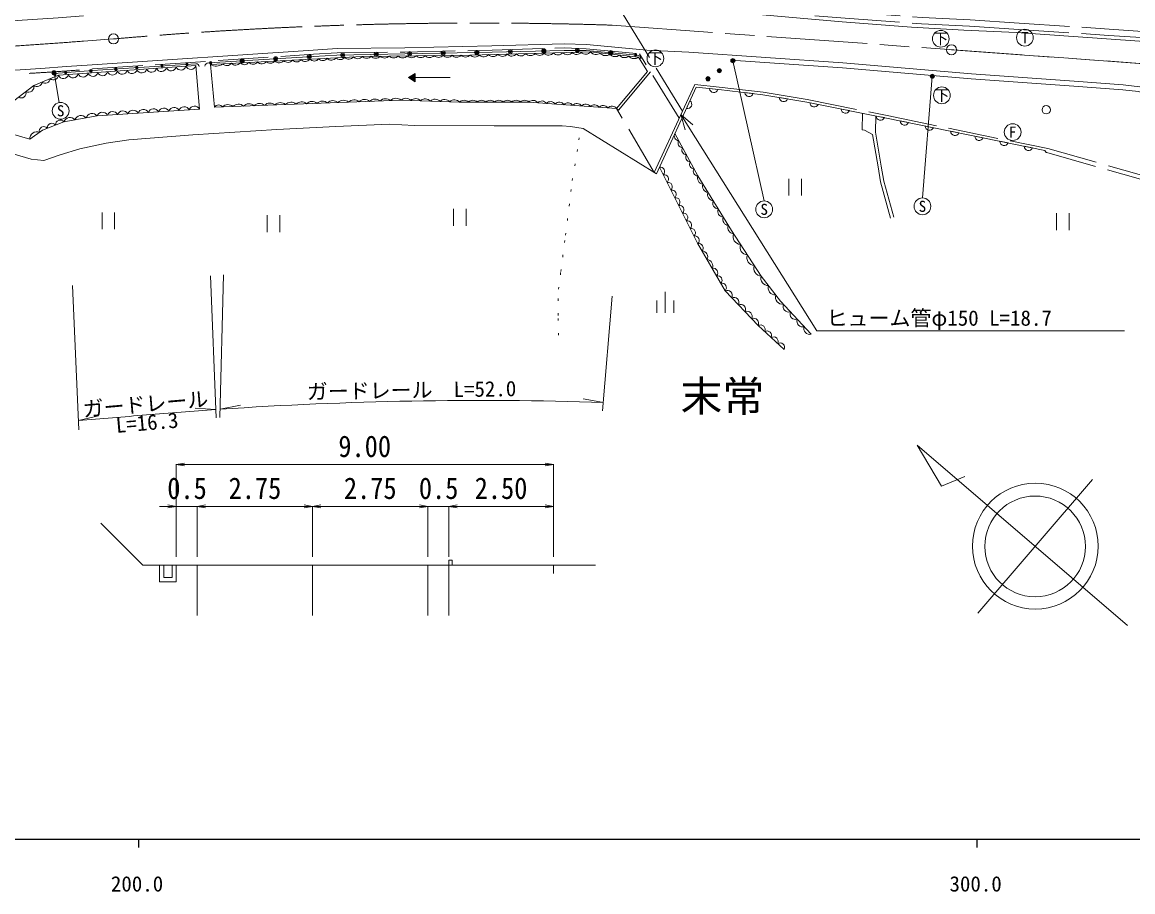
# Model space of a CAD drawing. Units: millimetres, scale not verified, with parts at other scales. Extents: x 40000 to 680000, y 20000 to 380000.
# Drawn here: x 254150 to 386586, y 198715 to 302400 of the extents above; entities that cross this region are included whole.
import ezdxf
from ezdxf.enums import TextEntityAlignment as Align

# ---------------------------------------------------------------- set-up
doc = ezdxf.new("R2010")
doc.units = ezdxf.units.MM
doc.header["$LTSCALE"] = 1000
doc.header["$PDMODE"] = 32
doc.header["$PDSIZE"] = 500
for name, pattern in [('CHAIN', [18.5, 12, -1.5, 3.5, -1.5]), ('DASHED', [7.5, 6, -1.5]), ('DOTTED', [1.75, 0.25, -1.5])]:
    doc.linetypes.add(name, pattern=pattern)
for name, color, linetype, lineweight in [('M-BGD', 7, 'Continuous', 13), ('M-BGD-EXST', 7, 'Continuous', 13), ('M-BMK', 2, 'CHAIN', 13), ('M-BMK-SRVR', 3, 'Continuous', 13), ('M-STR-HTXT', 7, 'Continuous', 13), ('M-STR-STRC', 7, 'Continuous', 13), ('M-TTL-BAND', 7, 'Continuous', 25)]:
    doc.layers.add(name, color=color, linetype=linetype, lineweight=lineweight)
doc.layers.add('M-BMK-HTXT', color=7, linetype='Continuous')
doc.styles.add('ＭＳ ゴシック', font='')
doc.styles.get('ＭＳ ゴシック').set_extended_font_data('MS Gothic')

# ---------------------------------------------------------------- blocks, each defined once
blk = doc.blocks.new('open_arrow')
at = {"color": 0, "linetype": 'Continuous', "lineweight": -2}
blk.add_lwpolyline([(7.5, 1.25), (0, 0), (7.5, -1.25)], dxfattribs=at)

msp = doc.modelspace()

# ---------------------------------------------------------------- hatches: boundary and pattern name
at = {"layer": 'M-BGD'}
for points in [[(284221, 298040, -1), (284521, 298040, -1)], [(288213, 298287, -1), (288513, 298287, -1)], [(292207, 298497, -1), (292507, 298497, -1)], [(296206, 298573, -1), (296506, 298573, -1)], [(300205, 298650, -1), (300505, 298650, -1)], [(304205, 298722, -1), (304505, 298722, -1)], [(308204, 298794, -1), (308504, 298794, -1)], [(312203, 298882, -1), (312503, 298882, -1)], [(316202, 298983, -1), (316502, 298983, -1)], [(320201, 299034, -1), (320501, 299034, -1)], [(324189, 298758, -1), (324489, 298758, -1)], [(327147, 298487, -1), (327447, 298487, -1)], [(262180, 296608, -1), (262480, 296608, -1)], [(265174, 296807, -1), (265474, 296807, -1)], [(267668, 296973, -1), (267968, 296973, -1)], [(270661, 297172, -1), (270961, 297172, -1)], [(273655, 297372, -1), (273955, 297372, -1)], [(276481, 297562, -1), (276781, 297562, -1)], [(280228, 297793, -1), (280528, 297793, -1)], [(337032, 296619, -1), (337532, 296619, -1)], [(259189, 296380, -1), (259489, 296380, -1)], [(301001, 296293), (300201, 295793), (301001, 295293)], [(335675, 295659, -1), (336175, 295659, -1)]]:
    msp.add_hatch(color=256, dxfattribs=at).paths.add_polyline_path(points)
at = {"layer": 'M-STR-HTXT'}
for points in [[(339068, 297988, -1), (338712, 297638, -1)], [(258120, 296533, -1), (257763, 296183, -1)], [(362860, 296121, -1), (362503, 295771, -1)]]:
    msp.add_hatch(color=256, dxfattribs=at).paths.add_polyline_path(points)

# ---------------------------------------------------------------- linework, layer by layer
at = {"layer": 'M-BGD', "linetype": 'DASHED'}
for p, q in [((332897, 291812), (324386, 305645)), ((332495, 290939), (327753, 298646)), ((329523, 284494), (325029, 292107))]:
    msp.add_line(p, q, dxfattribs=at)
at = {"layer": 'M-BGD'}
for p, q in [((262549, 296625), (274858, 297445)), ((300201, 295793), (301001, 296293)), ((300201, 295793), (301001, 295293)), ((301001, 295293), (301001, 296293)), ((301001, 295793), (305201, 295793)), ((325259, 291915), (329085, 296482)), ((337103, 294382), (336117, 294480)), ((333782, 293016), (333368, 292116)), ((341306, 293889), (340322, 294005)), ((345418, 293259), (344440, 293422)), ((349070, 292603), (348098, 292797)), ((325029, 292107), (325259, 291915)), ((329523, 284494), (332897, 291812)), ((352795, 291855), (351824, 292050)), ((355890, 289276), (355929, 291227)), ((356958, 291021), (355987, 291215)), ((359832, 290433), (358862, 290632)), ((362803, 289824), (361833, 290023)), ((365845, 289201), (364874, 289400)), ((368733, 288609), (367762, 288808)), ((371712, 287999), (370742, 288198)), ((374609, 287405), (373638, 287604)), ((376110, 287098), (376244, 286866)), ((345585, 283726), (345585, 281726)), ((347085, 283726), (347085, 281726)), ((263671, 279718), (263671, 277718)), ((265171, 279718), (265171, 277718)), ((305588, 280129), (305588, 278129)), ((307088, 280129), (307088, 278129)), ((377507, 279615), (377507, 277615)), ((379007, 279615), (379007, 277615)), ((283363, 279375), (283363, 277375)), ((284863, 279375), (284863, 277375)), ((330838, 267737), (330838, 270237)), ((329838, 267737), (329838, 269237)), ((331838, 267737), (331838, 269237)), ((268523, 237673), (263523, 242673)), ((268523, 237673), (322523, 237673)), ((275023, 237673), (275023, 231673)), ((288773, 237673), (288773, 231673)), ((302523, 237673), (302523, 231673)), ((305023, 238273), (305423, 238273)), ((305023, 238273), (305023, 237673)), ((305023, 237673), (305023, 231673)), ((305423, 238273), (305423, 237673)), ((317523, 237673), (317523, 236673))]:
    msp.add_line(p, q, dxfattribs=at)
at = {"layer": 'M-BGD', "linetype": 'DASHED'}
for points in [[(329372, 305978), (341265, 304471), (352844, 303580), (361454, 302966), (367175, 302675), (373036, 302288), (383782, 301581), (394899, 300818), (406365, 300053), (420681, 298951), (454267, 296367), (471305, 295193), (489383, 293845), (499368, 293134), (499705, 293113)], [(329372, 305222), (341189, 303725), (352788, 302832), (361408, 302217), (367131, 301926), (372987, 301540), (383732, 300833), (394848, 300070), (406311, 299305), (420623, 298203), (454212, 295619), (471251, 294445), (489329, 293097), (499317, 292386), (520123, 291068)], [(262534, 296825), (288886, 298579), (291710, 298764), (299787, 298839), (310183, 299069), (318767, 299341), (321413, 299227), (327753, 298646)], [(332897, 291812), (334348, 294959), (337263, 294667), (342505, 294051), (347766, 293170), (357281, 291262), (376465, 287331), (391807, 282993), (405061, 278879)], [(354602, 289524), (355530, 289018), (356204, 285174), (356516, 283369), (357685, 279037)], [(355890, 289276), (356598, 285243), (356907, 283455), (358071, 279141)], [(376244, 286866), (376347, 286845), (391665, 282514), (403758, 278761)]]:
    msp.add_lwpolyline(points, dxfattribs=at)
at = {"layer": 'M-BGD'}
for points in [[(332102, 304184), (346905, 302900), (351913, 302438), (360199, 301800), (366430, 301470), (372732, 301163), (382875, 300457), (393565, 299713), (405956, 298909), (419149, 297901), (452732, 295382), (470297, 294145), (488536, 292720), (499100, 291915), (523700, 290475), (540069, 289318), (540880, 289372), (541913, 289967), (543130, 291240), (543457, 291350)], [(262500, 297324), (288853, 299078), (291691, 299264), (299780, 299339), (310170, 299569), (318769, 299841), (321447, 299726), (328632, 299068), (333633, 298821), (351999, 297552), (367362, 296250), (379582, 295369), (385447, 294952), (387420, 294713), (390048, 293800), (390834, 293239), (392142, 291795)], [(276386, 297546), (288896, 298320), (291660, 298483), (299791, 298639), (310193, 298827), (318774, 299045), (321400, 299027), (327486, 298470)], [(338647, 297873), (351953, 296954), (367315, 295652), (379539, 294771), (385390, 294354), (387284, 294125), (389770, 293261), (390433, 292788), (391698, 291392), (391719, 286526)], [(329781, 284336), (334531, 294639), (337231, 294369), (342463, 293753), (347711, 292875), (357221, 290968), (376110, 287098)], [(354335, 291547), (354296, 289557), (354602, 289524)], [(235330, 254084), (239316, 256857), (242103, 259254), (243826, 261552), (245231, 264731), (245806, 267244), (246264, 271500), (249655, 287691), (255220, 286081), (256729, 285893), (258694, 286600), (261010, 287297), (264171, 287961), (266868, 288360), (274480, 288959), (284518, 289611), (291547, 289950), (297939, 290227), (300875, 290065), (310421, 290060), (318527, 290056), (319529, 289954), (321028, 289707), (329781, 284336)], [(331994, 289136), (334721, 284079), (338724, 277546), (342269, 272124), (344557, 269155), (348237, 265212)], [(330137, 285110), (334697, 276035), (337977, 270378), (341904, 266225), (345014, 263364)], [(272523, 237673), (272523, 235673), (270523, 235673), (270523, 237673)], [(272023, 237673), (272023, 236173), (271023, 236173), (271023, 237673)]]:
    msp.add_lwpolyline(points, dxfattribs=at)
for points in [[(276592, 297372), (277099, 292269), (299326, 293102), (306303, 292873), (314581, 292873), (325029, 292107), (328716, 296509), (327644, 298244), (321931, 298848), (307555, 298481), (294684, 298322)], [(249965, 289936), (251940, 292102), (255529, 294868), (258491, 296069), (274843, 297240), (275291, 292045), (263079, 291220), (259125, 290522), (256577, 289514), (255055, 288455)]]:
    msp.add_lwpolyline(points, close=True, dxfattribs=at)
at = {"layer": 'M-BGD', "linetype": 'DOTTED'}
msp.add_lwpolyline([(318088, 265069), (318045, 267439), (318096, 270562), (318371, 272663), (318949, 277011), (319751, 283531), (320537, 288366), (320765, 289750)], dxfattribs=at)
at = {"layer": 'M-BGD'}
for centre, radius in [((284371, 298040), 150), ((288363, 298287), 150), ((292357, 298497), 150), ((296356, 298573), 150), ((300355, 298650), 150), ((304355, 298722), 150), ((308354, 298794), 150), ((312353, 298882), 150), ((316352, 298983), 150), ((320351, 299034), 150), ((324339, 298758), 150), ((327297, 298487), 150), ((262330, 296608), 150), ((265324, 296807), 150), ((267818, 296973), 150), ((270811, 297172), 150), ((273805, 297372), 150), ((276631, 297562), 150), ((280378, 297793), 150), ((337282, 296619), 250), ((259339, 296380), 150), ((335925, 295659), 250), ((376271, 291959), 500)]:
    msp.add_circle(centre, radius, dxfattribs=at)
for centre, radius, start, end in [((165087, 1603407), 1303816, 265.63584, 274.23952), ((287908, 298383), 666, 221.67347, 324.33592), ((288947, 298438), 666, 221.67347, 324.33592), ((289986, 298492), 666, 221.67347, 324.33592), ((291025, 298547), 666, 221.67347, 324.33592), ((292064, 298601), 666, 221.67347, 324.33592), ((293103, 298656), 666, 221.67347, 324.33592), ((294143, 298710), 666, 221.67347, 324.33592), ((295214, 298825), 731, 223.50034, 317.92052), ((296287, 298838), 731, 223.50034, 317.92052), ((297359, 298852), 731, 223.50034, 317.92052), ((298432, 298865), 731, 223.50034, 317.92052), ((299504, 298878), 731, 223.50034, 317.92052), ((300577, 298891), 731, 223.50034, 317.92052), ((301649, 298905), 731, 223.50034, 317.92052), ((302722, 298918), 731, 223.50034, 317.92052), ((303795, 298931), 731, 223.50034, 317.92052), ((304867, 298945), 731, 223.50034, 317.92052), ((305940, 298958), 731, 223.50034, 317.92052), ((307012, 298971), 731, 223.50034, 317.92052), ((308095, 298982), 737, 222.81392, 320.1053), ((309201, 299010), 737, 222.81392, 320.1053), ((310307, 299039), 737, 222.81392, 320.1053), ((311413, 299067), 737, 222.81392, 320.1053), ((312519, 299095), 737, 222.81392, 320.1053), ((313625, 299123), 737, 222.81392, 320.1053), ((314730, 299151), 737, 222.81392, 320.1053), ((315836, 299179), 737, 222.81392, 320.1053), ((316942, 299208), 737, 222.81392, 320.1053), ((318048, 299236), 737, 222.81392, 320.1053), ((319154, 299264), 737, 222.81392, 320.1053), ((320260, 299292), 737, 222.81392, 320.1053), ((321365, 299320), 737, 222.81392, 320.1053), ((322571, 299342), 808, 217.65893, 310.27479), ((323718, 299191), 779, 216.74716, 311.18656), ((324855, 299071), 779, 216.74716, 311.18656), ((325993, 298951), 779, 216.74716, 311.18656), ((327131, 298830), 779, 216.74716, 311.18656), ((327463, 297999), 471, 3.35821, 87.19075), ((160849, 1675031), 1381452, 266.0484, 274.21977), ((267238, 296883), 615, 201.78994, 346.39867), ((268406, 296966), 615, 201.78994, 346.39867), ((269574, 297050), 615, 201.78994, 346.39867), ((270742, 297133), 615, 201.78994, 346.39867), ((271910, 297217), 615, 201.78994, 346.39867), ((273078, 297301), 615, 201.78994, 346.39867), ((274246, 297384), 615, 201.78994, 346.39867), ((274918, 297103), 347, 1.55423, 99.99995), ((276378, 297110), 436, 88.9367, 176.16534), ((277275, 298363), 1204, 235.40297, 310.60642), ((278556, 297892), 666, 221.67347, 324.33592), ((279595, 297947), 666, 221.67347, 324.33592), ((280634, 298001), 666, 221.67347, 324.33592), ((281673, 298056), 666, 221.67347, 324.33592), ((282713, 298110), 666, 221.67347, 324.33592), ((283752, 298165), 666, 221.67347, 324.33592), ((284791, 298219), 666, 221.67347, 324.33592), ((285830, 298274), 666, 221.67347, 324.33592), ((286869, 298329), 666, 221.67347, 324.33592), ((256899, 295743), 610, 231.19748, 352.8712), ((257886, 296142), 610, 231.19748, 352.8712), ((258455, 295953), 365, 91.26705, 187.09523), ((235675, 627880), 332343, 273.92896, 274.63812), ((259061, 296297), 615, 201.78994, 346.39867), ((260229, 296381), 615, 201.78994, 346.39867), ((261397, 296464), 615, 201.78994, 346.39867), ((262565, 296548), 615, 201.78994, 346.39867), ((263734, 296632), 615, 201.78994, 346.39867), ((264902, 296715), 615, 201.78994, 346.39867), ((266070, 296799), 615, 201.78994, 346.39867), ((254032, 293951), 588, 236.27451, 18.95854), ((254911, 294696), 642, 239.72949, 15.50357), ((255912, 295343), 610, 231.19748, 352.8712), ((336619, 294528), 505, 185.4565, 343.11469), ((282446, 291809), 910, 48.64222, 135.65058), ((283698, 291856), 910, 48.64222, 135.65058), ((284950, 291903), 910, 48.64222, 135.65058), ((286202, 291949), 910, 48.64222, 135.65058), ((287455, 291996), 910, 48.64222, 135.65058), ((288707, 292043), 910, 48.64222, 135.65058), ((289959, 292090), 910, 48.64222, 135.65058), ((291211, 292137), 910, 48.64222, 135.65058), ((292464, 292184), 910, 48.64222, 135.65058), ((293716, 292231), 910, 48.64222, 135.65058), ((294968, 292278), 910, 48.64222, 135.65058), ((296220, 292325), 910, 48.64222, 135.65058), ((297473, 292372), 910, 48.64222, 135.65058), ((298725, 292419), 910, 48.64222, 135.65058), ((299889, 292531), 802, 41.60289, 134.63029), ((301052, 292493), 802, 41.60289, 134.63029), ((302215, 292455), 802, 41.60289, 134.63029), ((303378, 292417), 802, 41.60289, 134.63029), ((304540, 292378), 802, 41.60289, 134.63029), ((305703, 292340), 802, 41.60289, 134.63029), ((306845, 292333), 765, 44.89987, 135.10195), ((307900, 292397), 700, 42.79992, 137.2019), ((308928, 292397), 700, 42.79992, 137.2019), ((309956, 292397), 700, 42.79992, 137.2019), ((310984, 292397), 700, 42.79992, 137.2019), ((312012, 292397), 700, 42.79992, 137.2019), ((313039, 292397), 700, 42.79992, 137.2019), ((314067, 292397), 700, 42.79992, 137.2019), ((315072, 292412), 674, 34.77905, 136.84004), ((316117, 292335), 674, 34.77905, 136.84004), ((317162, 292259), 674, 34.77905, 136.84004), ((318207, 292182), 674, 34.77905, 136.84004), ((319251, 292106), 674, 34.77905, 136.84004), ((320296, 292029), 674, 34.77905, 136.84004), ((333486, 292607), 505, 256.42026, 54.07845), ((340826, 294045), 505, 184.46067, 342.11886), ((344945, 293437), 505, 181.67022, 339.32841), ((348603, 292796), 505, 179.83059, 337.48878), ((262482, 290750), 760, 38.27428, 161.76002), ((263708, 290994), 668, 27.52734, 160.19865), ((264929, 291076), 668, 27.52734, 160.19865), ((266150, 291159), 668, 27.52734, 160.19865), ((267371, 291241), 668, 27.52734, 160.19865), ((268593, 291324), 668, 27.52734, 160.19865), ((269814, 291406), 668, 27.52734, 160.19865), ((271035, 291489), 668, 27.52734, 160.19865), ((272256, 291571), 668, 27.52734, 160.19865), ((273478, 291654), 668, 27.52734, 160.19865), ((274699, 291736), 668, 27.52734, 160.19865), ((277580, 291971), 566, 36.09082, 148.20198), ((278689, 291668), 910, 48.64222, 135.65058), ((279941, 291715), 910, 48.64222, 135.65058), ((281193, 291762), 910, 48.64222, 135.65058), ((321341, 291953), 674, 34.77905, 136.84004), ((322386, 291876), 674, 34.77905, 136.84004), ((323430, 291799), 674, 34.77905, 136.84004), ((324475, 291723), 674, 34.77905, 136.84004), ((352329, 292049), 505, 179.83059, 337.48878), ((257694, 289788), 556, 37.87865, 185.28596), ((258687, 290180), 556, 37.87865, 185.28596), ((259847, 290284), 760, 38.27428, 161.76002), ((261165, 290517), 760, 38.27428, 161.76002), ((356492, 291214), 505, 179.83059, 337.48878), ((359367, 290628), 505, 179.59252, 337.25071), ((255869, 288514), 817, 65.49018, 184.14391), ((256709, 289428), 530, 35.58258, 198.84036), ((332449, 288837), 544, 146.74061, 269.9427), ((362338, 290019), 505, 179.59252, 337.25071), ((365379, 289396), 505, 179.59252, 337.25071), ((368267, 288805), 505, 179.59252, 337.25071), ((332903, 287995), 544, 146.74061, 269.9427), ((333358, 287152), 544, 146.74061, 269.9427), ((371247, 288194), 505, 179.59252, 337.25071), ((374143, 287601), 505, 179.59252, 337.25071), ((333812, 286309), 544, 146.74061, 269.9427), ((330241, 284598), 522, 311.89164, 101.46158), ((334267, 285466), 544, 146.74061, 269.9427), ((334722, 284623), 544, 146.74061, 269.9427), ((330688, 283687), 532, 312.71564, 100.63758), ((335407, 283821), 733, 159.33584, 263.65239), ((331146, 282774), 532, 312.71564, 100.63758), ((331605, 281861), 532, 312.71564, 100.63758), ((336011, 282834), 733, 159.33584, 263.65239), ((336616, 281847), 733, 159.33584, 263.65239), ((332064, 280948), 532, 312.71564, 100.63758), ((337220, 280860), 733, 159.33584, 263.65239), ((332523, 280035), 532, 312.71564, 100.63758), ((332982, 279122), 532, 312.71564, 100.63758), ((337825, 279873), 733, 159.33584, 263.65239), ((333441, 278208), 532, 312.71564, 100.63758), ((338430, 278887), 733, 159.33584, 263.65239), ((339034, 277900), 733, 159.33584, 264.94936), ((333899, 277295), 532, 312.71564, 100.63758), ((334358, 276382), 532, 312.71564, 100.63758), ((339863, 276852), 948, 160.42642, 265.93488), ((334819, 275471), 532, 319.58068, 100.63758), ((340689, 275589), 948, 160.42642, 265.93488), ((335178, 274405), 723, 333.87026, 86.34799), ((341515, 274325), 948, 160.42642, 265.93488), ((335781, 273366), 723, 333.87026, 86.34799), ((336557, 272527), 536, 316.44744, 103.77082), ((342331, 273061), 939, 160.13585, 266.22546), ((337073, 271637), 536, 316.44744, 103.77082), ((343115, 271881), 881, 163.94489, 271.28832), ((337589, 270748), 536, 316.44744, 103.77082), ((338218, 269818), 610, 333.55231, 113.24492), ((343981, 270757), 881, 163.94489, 271.28832), ((339005, 268985), 610, 333.55231, 113.24492), ((344848, 269633), 881, 163.94489, 275.34464), ((339793, 268153), 610, 333.55231, 113.24492), ((340580, 267320), 610, 333.55231, 113.24492), ((345551, 268507), 670, 158.1795, 287.86889), ((346378, 267621), 670, 158.1795, 287.86889), ((341367, 266487), 610, 333.65381, 113.23574), ((342202, 265752), 547, 332.9382, 121.82092), ((347205, 266735), 670, 158.1795, 287.86889), ((342977, 265039), 547, 332.9382, 121.82092), ((348032, 265849), 670, 158.1795, 287.86889), ((343752, 264326), 547, 332.9382, 121.82092), ((344527, 263613), 547, 332.9382, 121.82092)]:
    msp.add_arc(centre, radius, start, end, dxfattribs=at)
at = {"layer": 'M-BGD', "linetype": 'DASHED'}
msp.add_arc((235675, 627880), 332143, 273.33256, 274.63837, dxfattribs=at)
at = {"layer": 'M-BGD'}
for p in [(280378, 297793), (284371, 298040), (288363, 298287), (292357, 298497), (296356, 298573), (300355, 298650), (304355, 298722), (308354, 298794), (312353, 298882), (316352, 298983), (320351, 299034), (324339, 298758)]:
    msp.add_point(p, dxfattribs=at)
at = {"layer": 'M-BGD-EXST'}
for centre in [(363686, 300430), (373721, 300557), (329656, 298087), (363821, 293679), (372261, 289299)]:
    msp.add_circle(centre, 1000, dxfattribs=at)
at = {"layer": 'M-BMK'}
for p, q in [((324507, 302049), (563878, 284688)), ((261456, 300139), (265039, 300402)), ((364961, 299115), (563878, 284688))]:
    msp.add_line(p, q, dxfattribs=at)
for centre, radius, start, end in [((308596, -197698), 500000, 88.17633, 94.99756), ((165078, 1585640), 1289108, 265.58173, 274.28763)]:
    msp.add_arc(centre, radius, start, end, dxfattribs=at)
at = {"layer": 'M-BMK-SRVR'}
for p, q in [((385945, 230461), (360870, 251959)), ((360870, 251959), (363772, 247092)), ((363772, 247092), (366540, 248252)), ((368102, 231927), (381771, 247870))]:
    msp.add_line(p, q, dxfattribs=at)
for centre, radius in [((265039, 300402), 600), ((364961, 299115), 600), ((374964, 239931), 7500), ((374937, 239899), 6000)]:
    msp.add_circle(centre, radius, dxfattribs=at)
at = {"layer": 'M-STR-HTXT'}
for p, q in [((338890, 297813), (342629, 281087)), ((257941, 296358), (258559, 292821)), ((362681, 295946), (361500, 281447)), ((332701, 291387), (348905, 265611)), ((332701, 291387), (333202, 289576)), ((332701, 291387), (334116, 290150)), ((276618, 272140), (277271, 255218)), ((278169, 272277), (277735, 255249)), ((260138, 270993), (260905, 253795)), ((324521, 269737), (323366, 256067)), ((348905, 265611), (385602, 265611)), ((323450, 257064), (321031, 257481)), ((277233, 256217), (274784, 256390)), ((277760, 256253), (280163, 256756)), ((260855, 254920), (263252, 255450)), ((272523, 238673), (272523, 249683)), ((272523, 249673), (317523, 249673)), ((317523, 238673), (317523, 249683)), ((270523, 244673), (277023, 244673)), ((275023, 238673), (275023, 244683)), ((275023, 244673), (288773, 244673)), ((288773, 238673), (288773, 244683)), ((288773, 244673), (302523, 244673)), ((300523, 244673), (307023, 244673)), ((302523, 238673), (302523, 244683)), ((305023, 238673), (305023, 244683)), ((305023, 244673), (317523, 244673))]:
    msp.add_line(p, q, dxfattribs=at)
for centre in [(338890, 297813), (257941, 296358), (362681, 295946)]:
    msp.add_circle(centre, 250, dxfattribs=at)
for centre, radius, start, end in [((308739, -201564), 458864, 88.1628, 93.87114), ((308739, -201564), 458864, 93.93714, 94.97339), ((165168, 1494242), 1243010, 274.41501, 274.78977)]:
    msp.add_arc(centre, radius, start, end, dxfattribs=at)
at = {"layer": 'M-STR-STRC'}
for centre in [(258731, 291836), (342629, 280087), (361500, 280447)]:
    msp.add_circle(centre, 1000, dxfattribs=at)
at = {"layer": 'M-TTL-BAND'}
for p, q in [((40000, 205000), (579000, 205000)), ((268000, 205000), (268000, 204000)), ((368000, 205000), (368000, 204000))]:
    msp.add_line(p, q, dxfattribs=at)

# ---------------------------------------------------------------- block references
at = {"layer": 'M-STR-HTXT', "xscale": 133, "yscale": 133}
for p in [(272523, 249673), (275023, 244673), (275023, 244673), (288773, 244673), (305023, 244673), (305023, 244673)]:
    msp.add_blockref('open_arrow', p, dxfattribs=at)
at = {"layer": 'M-STR-HTXT', "xscale": 133, "yscale": 133, "rotation": 180}
for p in [(317523, 249673), (272523, 244673), (288773, 244673), (302523, 244673), (302523, 244673), (317523, 244673)]:
    msp.add_blockref('open_arrow', p, dxfattribs=at)

# ---------------------------------------------------------------- texts
at = {"layer": 'M-BGD-EXST', "style": 'ＭＳ ゴシック'}
for s, p in [('下', (363686, 300430)), ('T', (373721, 300557)), ('下', (329656, 298087)), ('下', (363821, 293679)), ('F', (372261, 289299))]:
    msp.add_text(s, height=1320, dxfattribs=at).set_placement(p, align=Align.MIDDLE_CENTER)
at = {"layer": 'M-BMK-HTXT', "style": 'ＭＳ ゴシック'}
msp.add_text('末常', height=3666, dxfattribs=at).set_placement((337650, 257815), align=Align.MIDDLE_CENTER)
at = {"layer": 'M-STR-HTXT', "style": 'ＭＳ ゴシック'}
msp.add_text('ヒューム管φ150 L=18.7', height=1833, dxfattribs=at).set_placement((350070, 265660), align=Align.BOTTOM_LEFT)
for s, rotation, p in [('ガードレール\u3000L=52.0', 0.866, (300598, 257073)), ('ガードレール', 4.911, (268972, 255418))]:
    msp.add_text(s, height=1833, rotation=rotation, dxfattribs=at).set_placement(p, align=Align.BOTTOM_CENTER)
msp.add_text('L=16.3', height=1833, rotation=4.911, dxfattribs=at).set_placement((268959, 255573), align=Align.TOP_CENTER)
at = {"layer": 'M-STR-HTXT', "style": 'ＭＳ ゴシック', "width": 0.9}
for s, p in [('9.00', (294992, 251836)), ('0.5', (273809, 246836)), ('2.75', (281906, 246836)), ('2.75', (295656, 246836)), ('0.5', (303809, 246836)), ('2.50', (311248, 246836))]:
    msp.add_text(s, height=2566, dxfattribs=at).set_placement(p, align=Align.MIDDLE_CENTER)
at = {"layer": 'M-STR-STRC', "style": 'ＭＳ ゴシック'}
for p in [(258731, 291836), (342629, 280087), (361500, 280447)]:
    msp.add_text('S', height=1320, dxfattribs=at).set_placement(p, align=Align.MIDDLE_CENTER)
at = {"layer": 'M-TTL-BAND', "style": 'ＭＳ ゴシック'}
for s, p in [('200.0', (267844, 198195)), ('300.0', (367844, 198195))]:
    msp.add_text(s, height=1833, dxfattribs=at).set_placement(p, align=Align.BOTTOM_CENTER)

doc.saveas('drawing.dxf')
